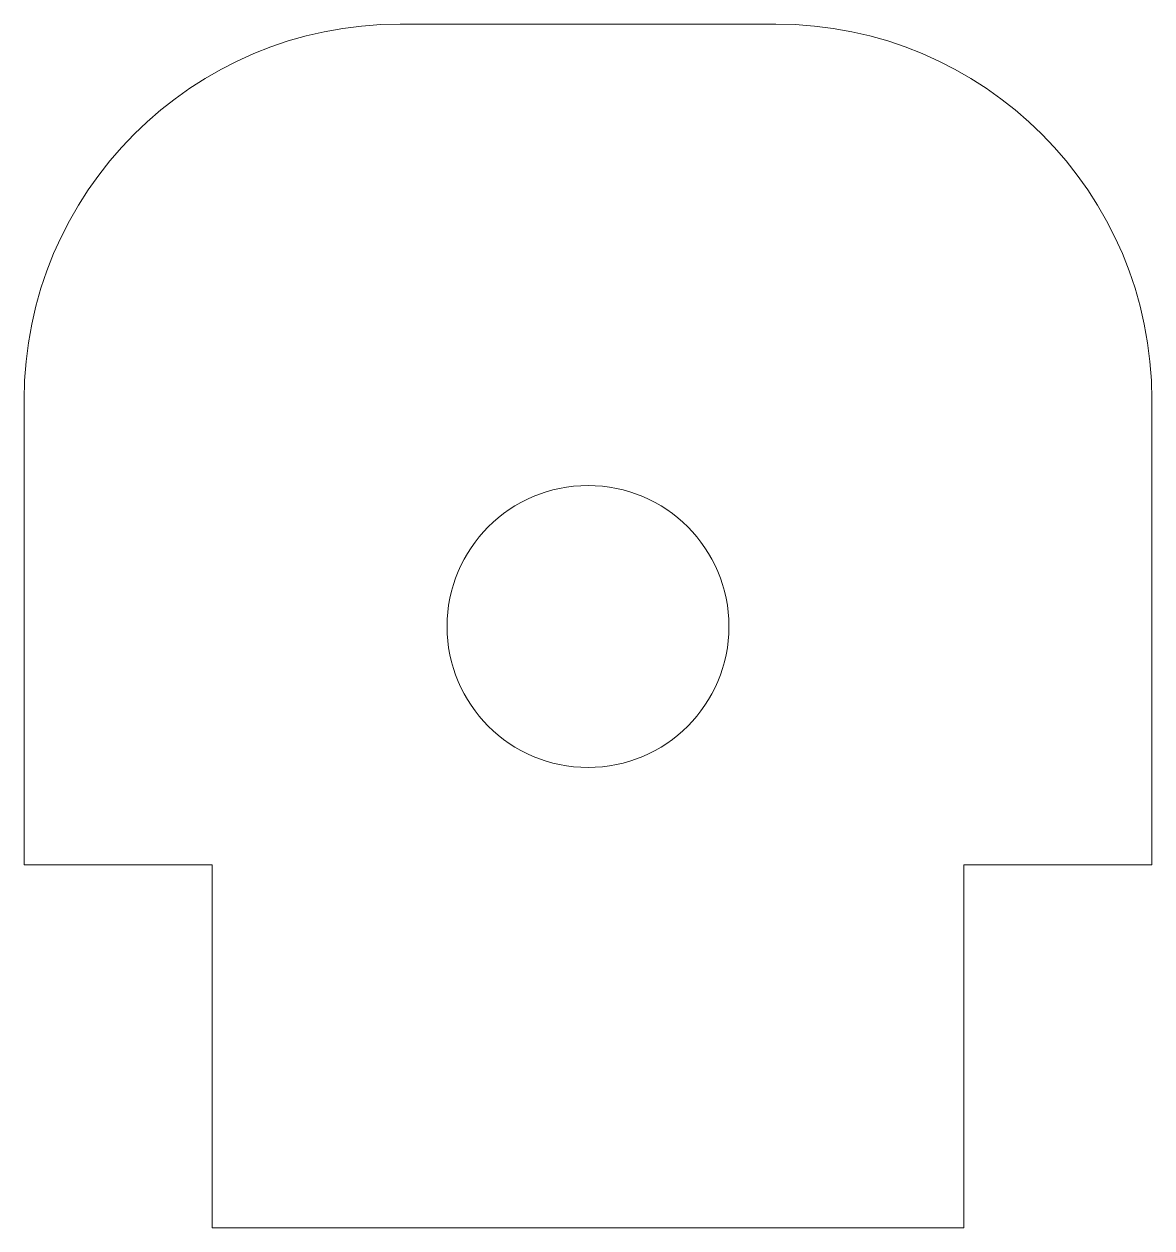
# Model space of a CAD drawing. Header units: inches. Extents: x -0.125 to 0.625, y -0.068 to 0.733.
import ezdxf

# ---------------------------------------------------------------- set-up
doc = ezdxf.new("R2010")
doc.units = ezdxf.units.IN
doc.header["$MEASUREMENT"] = 0

msp = doc.modelspace()

# ---------------------------------------------------------------- linework, layer by layer
at = {"color": 7, "linetype": 'Continuous', "lineweight": 15}
for p, q in [((0.375, 0.73285), (0.125, 0.73285)), ((-0.125, 0.48285), (-0.125, 0.17369)), ((0.625, 0.17369), (0.625, 0.48285)), ((0, 0.17369), (-0.125, 0.17369)), ((0, 0.17369), (0, -0.06783)), ((0.5, -0.06783), (0.5, 0.17369)), ((0.625, 0.17369), (0.5, 0.17369)), ((0, -0.06783), (0.5, -0.06783))]:
    msp.add_line(p, q, dxfattribs=at)
msp.add_circle((0.25, 0.33217), 0.09375, dxfattribs=at)
for centre, start, end in [((0.125, 0.48285), 90, 180), ((0.375, 0.48285), 0, 90)]:
    msp.add_arc(centre, 0.25, start, end, dxfattribs=at)

doc.saveas('drawing.dxf')
